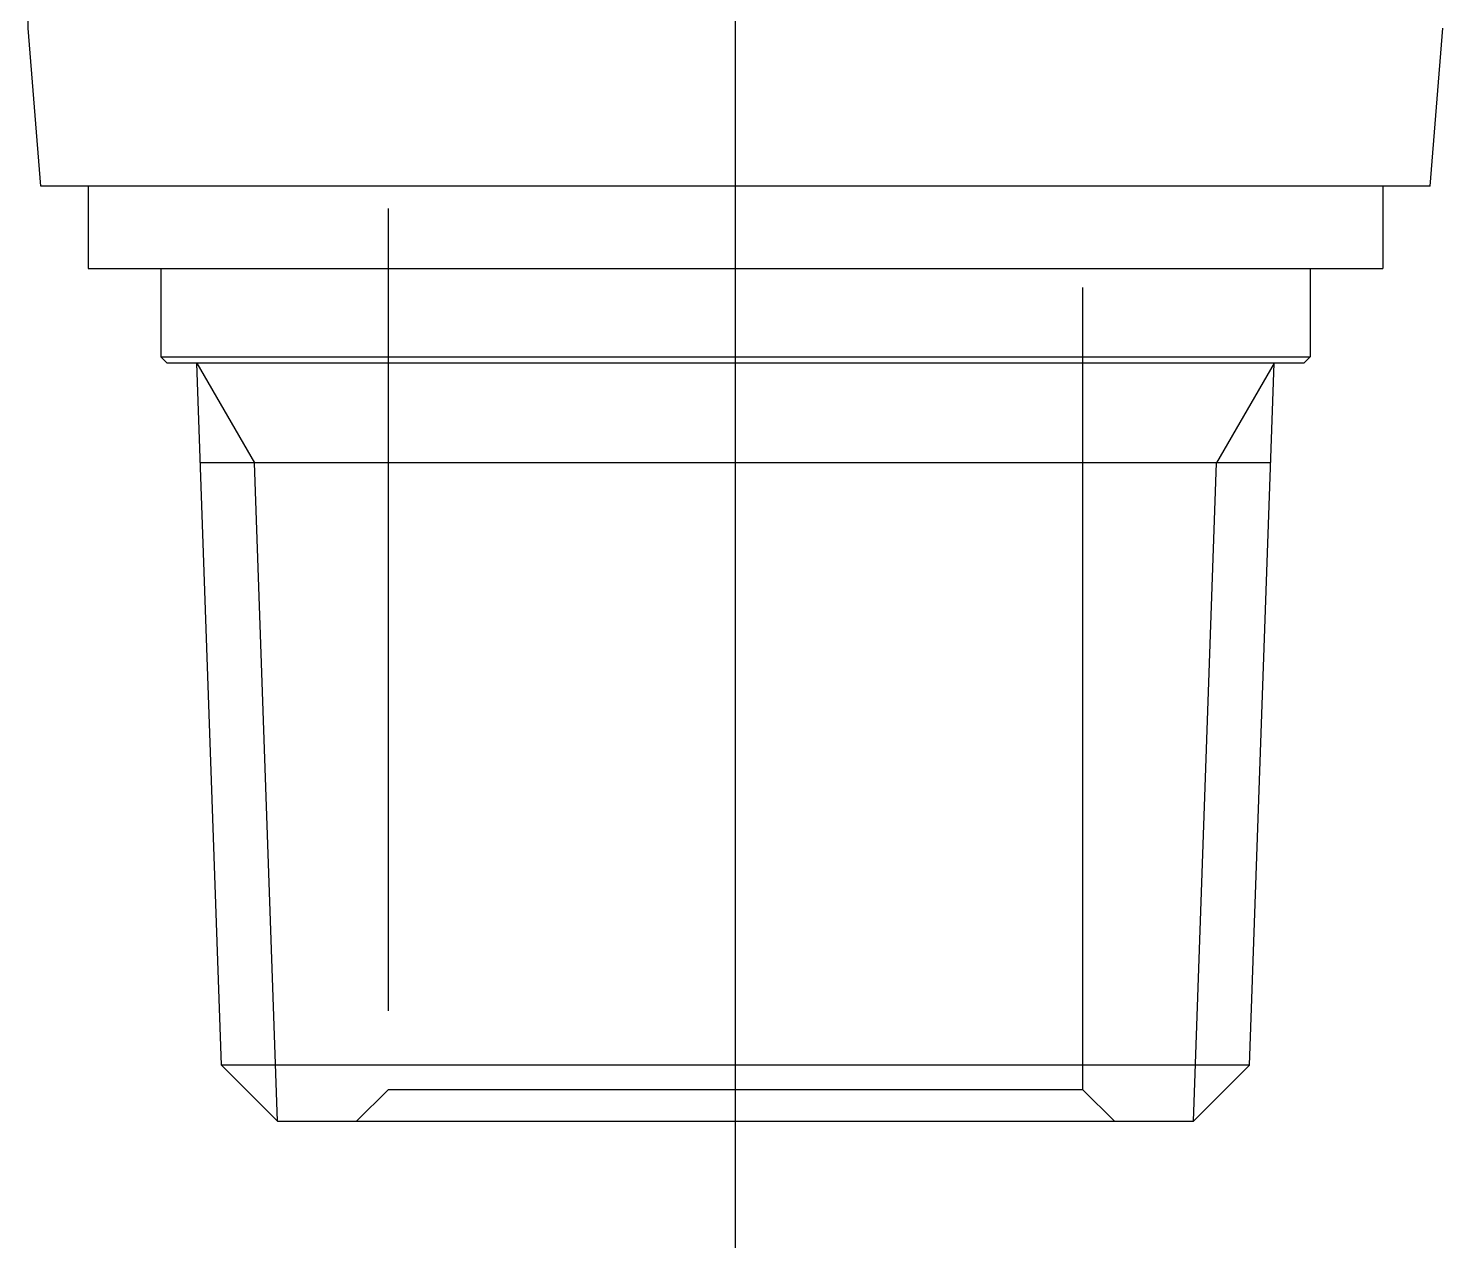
# Model space of a CAD drawing. Extents: x -50.8 to 45.6, y -51.5 to 16.5.
# Drawn here: x 23.18 to 45.58, y -27.3 to -8 of the extents above; entities that cross this region are included whole.
import ezdxf

# ---------------------------------------------------------------- set-up
doc = ezdxf.new("R2010")
doc.units = 0
doc.linetypes.add('CENTER', pattern=[50.8, 31.75, -6.35, 6.35, -6.35])
doc.linetypes.add('DASHED', pattern=[19.05, 12.7, -6.35])
doc.layers.get('0').update_dxf_attribs({"linetype": 'CONTINUOUS'})
doc.layers.add('CENTER', color=1, linetype='CENTER')

msp = doc.modelspace()

# ---------------------------------------------------------------- linework, layer by layer
at = {"color": 3, "linetype": 'DASHED'}
for p, q in [((28.884, 8.2), (28.884, -24.8)), ((39.884, -24.8), (39.884, 8.2)), ((28.884, -24.8), (28.384, -25.3)), ((39.884, -24.8), (28.884, -24.8)), ((40.384, -25.3), (39.884, -24.8))]:
    msp.add_line(p, q, dxfattribs=at)
at = {"color": 7, "linetype": 'CONTINUOUS'}
for p, q in [((23.184, -8), (23.184, 8)), ((23.384, -10.5), (23.184, -8)), ((45.384, -10.5), (45.584, -8)), ((45.384, -10.5), (23.384, -10.5)), ((24.134, -10.5), (24.134, -11.8)), ((44.634, -10.5), (44.634, -11.8)), ((24.134, -11.8), (44.634, -11.8)), ((25.284, -11.8), (25.284, -13.2)), ((43.484, -11.8), (43.484, -13.2)), ((25.284, -13.2), (43.484, -13.2)), ((25.384, -13.3), (25.284, -13.2)), ((43.384, -13.3), (43.484, -13.2)), ((43.384, -13.3), (25.384, -13.3)), ((26.244, -24.413), (25.856, -13.3)), ((42.524, -24.413), (42.913, -13.3)), ((42.857, -14.878), (25.911, -14.878)), ((42.524, -24.413), (26.244, -24.413)), ((27.131, -25.3), (26.244, -24.413)), ((41.637, -25.3), (42.524, -24.413)), ((27.131, -25.3), (41.637, -25.3))]:
    msp.add_line(p, q, dxfattribs=at)
at = {"color": 3, "linetype": 'CONTINUOUS'}
for p, q in [((25.856, -13.3), (26.767, -14.878)), ((42.913, -13.3), (42.001, -14.878)), ((27.131, -25.3), (26.767, -14.878)), ((41.637, -25.3), (42.001, -14.878))]:
    msp.add_line(p, q, dxfattribs=at)
at = {"layer": 'CENTER', "color": 1, "linetype": 'CENTER'}
msp.add_line((34.384, -27.3), (34.384, 16.5), dxfattribs=at)

doc.saveas('drawing.dxf')
